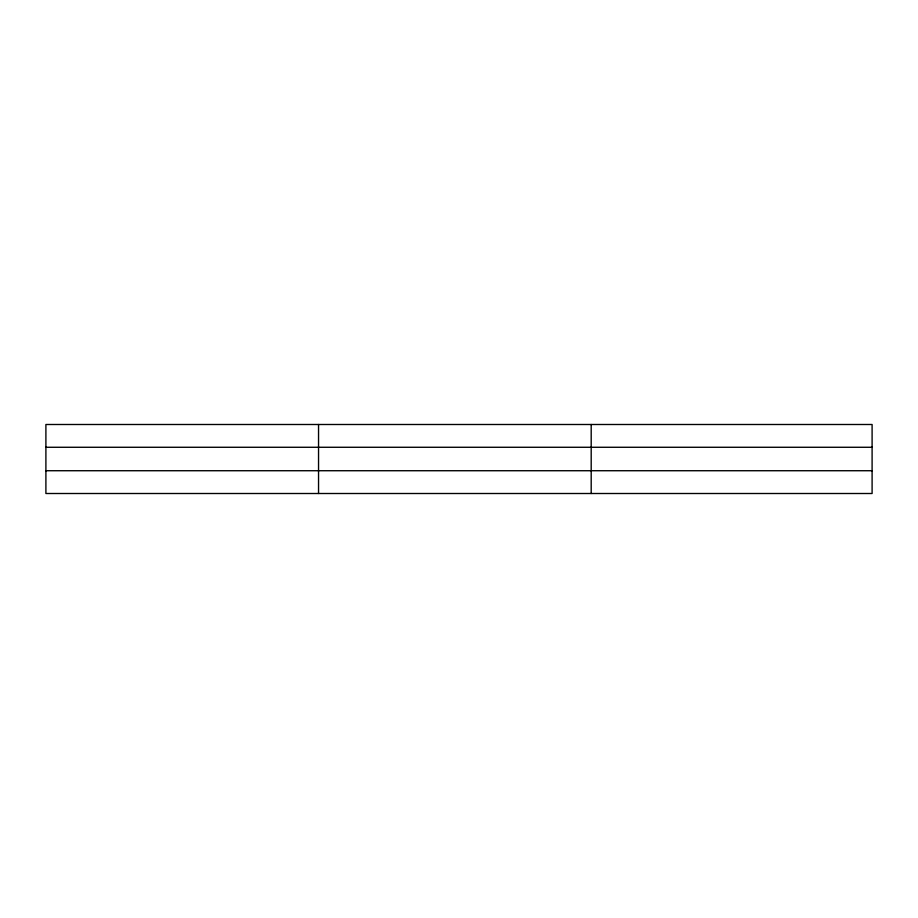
<?xml version="1.0" encoding="UTF-8"?>
<svg xmlns="http://www.w3.org/2000/svg" width="918" height="918" viewBox="0 0 918 918"><rect width="100%" height="100%" fill="white"/><g stroke="black" fill="none" stroke-linecap="round" stroke-linejoin="round"><path stroke-width="1.38" d="M318.546 493.505L318.546 424.495M591.192 493.505L591.192 424.495M872.1 447.273L872.1 424.495L45.9 424.495L45.9 493.505L872.1 493.505L872.1 447.273L45.9 447.273M45.9 470.727L872.1 470.727"/></g></svg>
